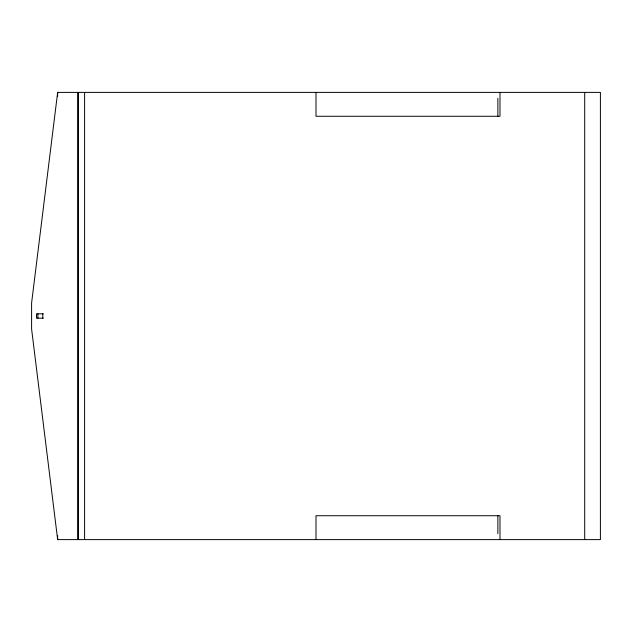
<?xml version="1.0" encoding="UTF-8"?>
<svg xmlns="http://www.w3.org/2000/svg" width="632" height="632" viewBox="0 0 632 632"><rect width="100%" height="100%" fill="white"/><g stroke="black" fill="none" stroke-linecap="round" stroke-linejoin="round"><path stroke-width="0.95" d="M57.654 92.391L31.6 302.973L31.6 329.027L57.654 539.61L600.4 539.61L600.4 92.391L57.654 92.391L57.654 96.246M43.324 313.827L36.498 313.827L36.498 318.173L43.324 318.173M584.703 92.391L584.703 539.61M499.991 92.391L499.991 116.272L316 116.272L316 92.391M499.991 539.61L499.991 515.728L316 515.728L316 539.61M497.874 98.355L497.874 116.272M497.874 515.728L497.874 533.645M84.601 92.391L84.601 539.61M78.463 92.391L78.463 539.61M77.618 92.391L77.618 539.61M57.654 535.667L57.654 539.61M42.826 313.827L42.826 318.173M37.904 313.827L37.904 318.173"/></g></svg>
